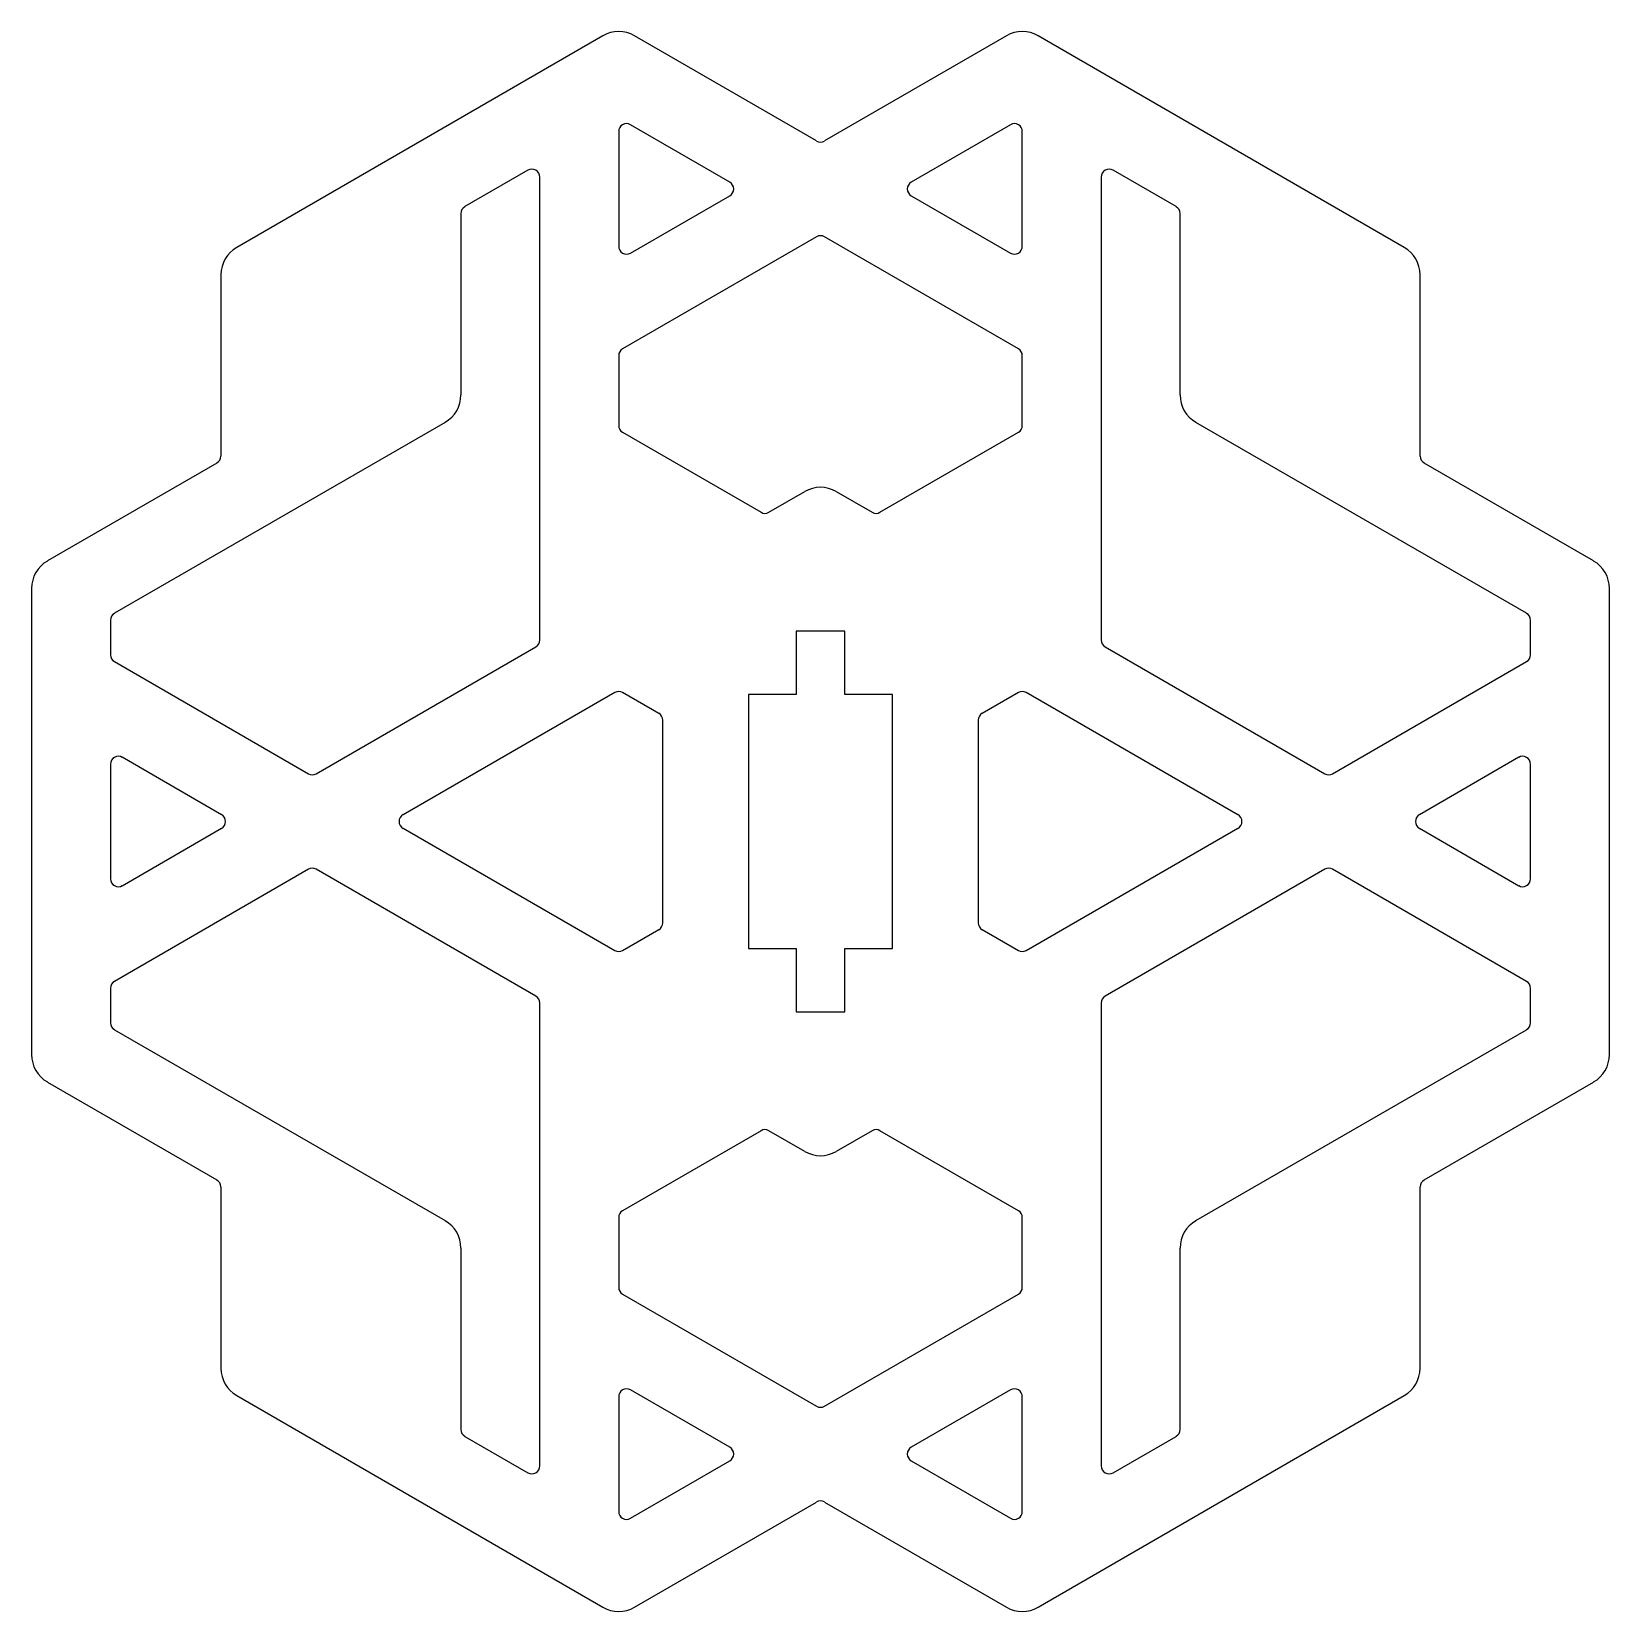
# Model space of a CAD drawing. Header units: millimetres. Extents: x -50 to 50, y -50 to 50.
import ezdxf

# ---------------------------------------------------------------- set-up
doc = ezdxf.new("R2010")
doc.units = ezdxf.units.MM

msp = doc.modelspace()

# ---------------------------------------------------------------- linework, layer by layer
at = {"color": 7, "linetype": 'Continuous', "lineweight": 25}
for p, q in [((-13.79, 49.77), (-37, 36.37)), ((-0.25, 43.11), (-11.79, 49.77)), ((11.79, 49.77), (0.25, 43.11)), ((37, 36.37), (13.79, 49.77)), ((-5.75, 40.51), (-12.04, 44.14)), ((12.04, 44.14), (5.75, 40.51)), ((-12.79, 43.71), (-12.79, 36.44)), ((12.79, 36.44), (12.79, 43.71)), ((-18.54, 41.26), (-22.54, 38.95)), ((22.54, 38.95), (18.54, 41.26)), ((-17.79, 11.5), (-17.79, 40.82)), ((17.79, 40.82), (17.79, 11.5)), ((-12.04, 36.01), (-5.75, 39.64)), ((5.75, 39.64), (12.04, 36.01)), ((-22.79, 38.51), (-22.79, 27.02)), ((22.79, 27.02), (22.79, 38.51)), ((-0.25, 37.04), (-12.54, 29.95)), ((12.54, 29.95), (0.25, 37.04)), ((-38, 34.64), (-38, 23.15)), ((38, 23.15), (38, 34.64)), ((-12.79, 29.51), (-12.79, 25.09)), ((12.79, 25.09), (12.79, 29.51)), ((-23.79, 25.28), (-44.75, 13.19)), ((44.75, 13.19), (23.79, 25.28)), ((-12.54, 24.66), (-3.77, 19.59)), ((3.77, 19.59), (12.54, 24.66)), ((-38.25, 22.71), (-49, 16.51)), ((49, 16.51), (38.25, 22.71)), ((-3.27, 19.59), (-1, 20.9)), ((1, 20.9), (3.27, 19.59)), ((-50, 14.77), (-50, -14.77)), ((50, -14.77), (50, 14.77)), ((-45, 12.75), (-45, 10.56)), ((1.55, 12.05), (-1.55, 12.05)), ((-1.55, 12.05), (-1.55, 8.05)), ((1.55, 8.05), (1.55, 12.05)), ((45, 10.56), (45, 12.75)), ((-31.96, 3.03), (-18.04, 11.06)), ((18.04, 11.06), (31.96, 3.03)), ((-44.75, 10.13), (-32.46, 3.03)), ((32.46, 3.03), (44.75, 10.13)), ((-13.04, 8.18), (-26.46, 0.43)), ((-10.25, 6.85), (-12.54, 8.18)), ((-1.55, 8.05), (-4.57, 8.05)), ((-4.57, 8.05), (-4.57, -8.05)), ((4.57, 8.05), (1.55, 8.05)), ((4.57, -8.05), (4.57, 8.05)), ((12.54, 8.18), (10.25, 6.85)), ((26.46, 0.43), (13.04, 8.18)), ((-10, -6.42), (-10, 6.42)), ((10, 6.42), (10, -6.42)), ((-37.96, 0.43), (-44.25, 4.07)), ((44.25, 4.07), (37.96, 0.43)), ((-45, 3.63), (-45, -3.63)), ((45, -3.63), (45, 3.63)), ((-44.25, -4.07), (-37.96, -0.43)), ((-26.46, -0.43), (-13.04, -8.18)), ((13.04, -8.18), (26.46, -0.43)), ((37.96, -0.43), (44.25, -4.07)), ((-32.46, -3.03), (-44.75, -10.13)), ((-18.04, -11.06), (-31.96, -3.03)), ((31.96, -3.03), (18.04, -11.06)), ((44.75, -10.13), (32.46, -3.03)), ((-12.54, -8.18), (-10.25, -6.85)), ((10.25, -6.85), (12.54, -8.18)), ((-4.57, -8.05), (-1.55, -8.05)), ((-1.55, -8.05), (-1.55, -12.05)), ((1.55, -12.05), (1.55, -8.05)), ((1.55, -8.05), (4.57, -8.05)), ((-45, -10.56), (-45, -12.75)), ((45, -12.75), (45, -10.56)), ((-17.79, -40.82), (-17.79, -11.5)), ((17.79, -11.5), (17.79, -40.82)), ((-1.55, -12.05), (1.55, -12.05)), ((-44.75, -13.19), (-23.79, -25.28)), ((23.79, -25.28), (44.75, -13.19)), ((-49, -16.51), (-38.25, -22.71)), ((38.25, -22.71), (49, -16.51)), ((-3.77, -19.59), (-12.54, -24.66)), ((-1, -20.9), (-3.27, -19.59)), ((3.27, -19.59), (1, -20.9)), ((12.54, -24.66), (3.77, -19.59)), ((-38, -23.15), (-38, -34.64)), ((38, -34.64), (38, -23.15)), ((-12.79, -25.09), (-12.79, -29.51)), ((12.79, -29.51), (12.79, -25.09)), ((-22.79, -27.02), (-22.79, -38.51)), ((22.79, -38.51), (22.79, -27.02)), ((-12.54, -29.95), (-0.25, -37.04)), ((0.25, -37.04), (12.54, -29.95)), ((-5.75, -39.64), (-12.04, -36.01)), ((12.04, -36.01), (5.75, -39.64)), ((-37, -36.37), (-13.79, -49.77)), ((-12.79, -36.44), (-12.79, -43.71)), ((12.79, -43.71), (12.79, -36.44)), ((13.79, -49.77), (37, -36.37)), ((-22.54, -38.95), (-18.54, -41.26)), ((18.54, -41.26), (22.54, -38.95)), ((-12.04, -44.14), (-5.75, -40.51)), ((5.75, -40.51), (12.04, -44.14)), ((-11.79, -49.77), (-0.25, -43.11)), ((0.25, -43.11), (11.79, -49.77))]:
    msp.add_line(p, q, dxfattribs=at)
for centre, radius, start, end in [((12.79, 48.04), 2, 60, 120), ((-12.79, 48.04), 2, 60, 120), ((-12.29, 43.71), 0.5, 60, 180), ((12.29, 43.71), 0.5, 0, 120), ((0, 43.54), 0.5, 240, 300), ((-18.29, 40.82), 0.5, 0, 120), ((18.29, 40.82), 0.5, 60, 180), ((-6, 40.07), 0.5, 300, 60), ((6, 40.07), 0.5, 120, 240), ((-22.29, 38.51), 0.5, 120, 180), ((22.29, 38.51), 0.5, 0, 60), ((0, 36.61), 0.5, 60, 120), ((-36, 34.64), 2, 120, 180), ((-12.29, 36.44), 0.5, 180, 300), ((12.29, 36.44), 0.5, 240, 0), ((36, 34.64), 2, 0, 60), ((-12.29, 29.51), 0.5, 120, 180), ((12.29, 29.51), 0.5, 0, 60), ((-24.79, 27.02), 2, 300, 0), ((24.79, 27.02), 2, 180, 240), ((-12.29, 25.09), 0.5, 180, 240), ((12.29, 25.09), 0.5, 300, 0), ((-38.5, 23.15), 0.5, 300, 0), ((38.5, 23.15), 0.5, 180, 240), ((0, 19.17), 2, 60, 120), ((-3.52, 20.02), 0.5, 240, 300), ((3.52, 20.02), 0.5, 240, 300), ((-48, 14.77), 2, 120, 180), ((48, 14.77), 2, 360, 60), ((-44.5, 12.75), 0.5, 120, 180), ((44.5, 12.75), 0.5, 0, 60), ((-18.29, 11.5), 0.5, 300, 0), ((18.29, 11.5), 0.5, 180, 240), ((-44.5, 10.56), 0.5, 180, 240), ((44.5, 10.56), 0.5, 300, 0), ((-12.79, 7.74), 0.5, 60, 120), ((12.79, 7.74), 0.5, 60, 120), ((-10.5, 6.42), 0.5, 0, 60), ((10.5, 6.42), 0.5, 120, 180), ((-44.5, 3.63), 0.5, 60, 180), ((44.5, 3.63), 0.5, 0, 120), ((-32.21, 3.46), 0.5, 240, 300), ((32.21, 3.46), 0.5, 240, 300), ((-38.21, 0), 0.5, 300, 60), ((-26.21, 0), 0.5, 120, 240), ((26.21, 0), 0.5, 300, 60), ((38.21, 0), 0.5, 120, 240), ((-32.21, -3.46), 0.5, 60, 120), ((32.21, -3.46), 0.5, 60, 120), ((-44.5, -3.63), 0.5, 180, 300), ((44.5, -3.63), 0.5, 240, 0), ((-10.5, -6.42), 0.5, 300, 0), ((10.5, -6.42), 0.5, 180, 240), ((-12.79, -7.74), 0.5, 240, 300), ((12.79, -7.74), 0.5, 240, 300), ((-44.5, -10.56), 0.5, 120, 180), ((44.5, -10.56), 0.5, 0, 60), ((-18.29, -11.5), 0.5, 0, 60), ((18.29, -11.5), 0.5, 120, 180), ((-44.5, -12.75), 0.5, 180, 240), ((44.5, -12.75), 0.5, 300, 0), ((-48, -14.77), 2, 180, 240), ((48, -14.77), 2, 300, 0), ((-3.52, -20.02), 0.5, 60, 120), ((3.52, -20.02), 0.5, 60, 120), ((0, -19.17), 2, 240, 300), ((-38.5, -23.15), 0.5, 0, 60), ((38.5, -23.15), 0.5, 120, 180), ((-12.29, -25.09), 0.5, 120, 180), ((12.29, -25.09), 0.5, 0, 60), ((-24.79, -27.02), 2, 0, 60), ((24.79, -27.02), 2, 120, 180), ((-12.29, -29.51), 0.5, 180, 240), ((12.29, -29.51), 0.5, 300, 0), ((-36, -34.64), 2, 180, 240), ((36, -34.64), 2, 300, 0), ((-12.29, -36.44), 0.5, 60, 180), ((12.29, -36.44), 0.5, 0, 120), ((0, -36.61), 0.5, 240, 300), ((-22.29, -38.51), 0.5, 180, 240), ((22.29, -38.51), 0.5, 300, 0), ((-6, -40.07), 0.5, 300, 60), ((6, -40.07), 0.5, 120, 240), ((-18.29, -40.82), 0.5, 240, 0), ((18.29, -40.82), 0.5, 180, 300), ((-12.29, -43.71), 0.5, 180, 300), ((0, -43.54), 0.5, 60, 120), ((12.29, -43.71), 0.5, 240, 0), ((-12.79, -48.04), 2, 240, 300), ((12.79, -48.04), 2, 240, 300)]:
    msp.add_arc(centre, radius, start, end, dxfattribs=at)

doc.saveas('drawing.dxf')
